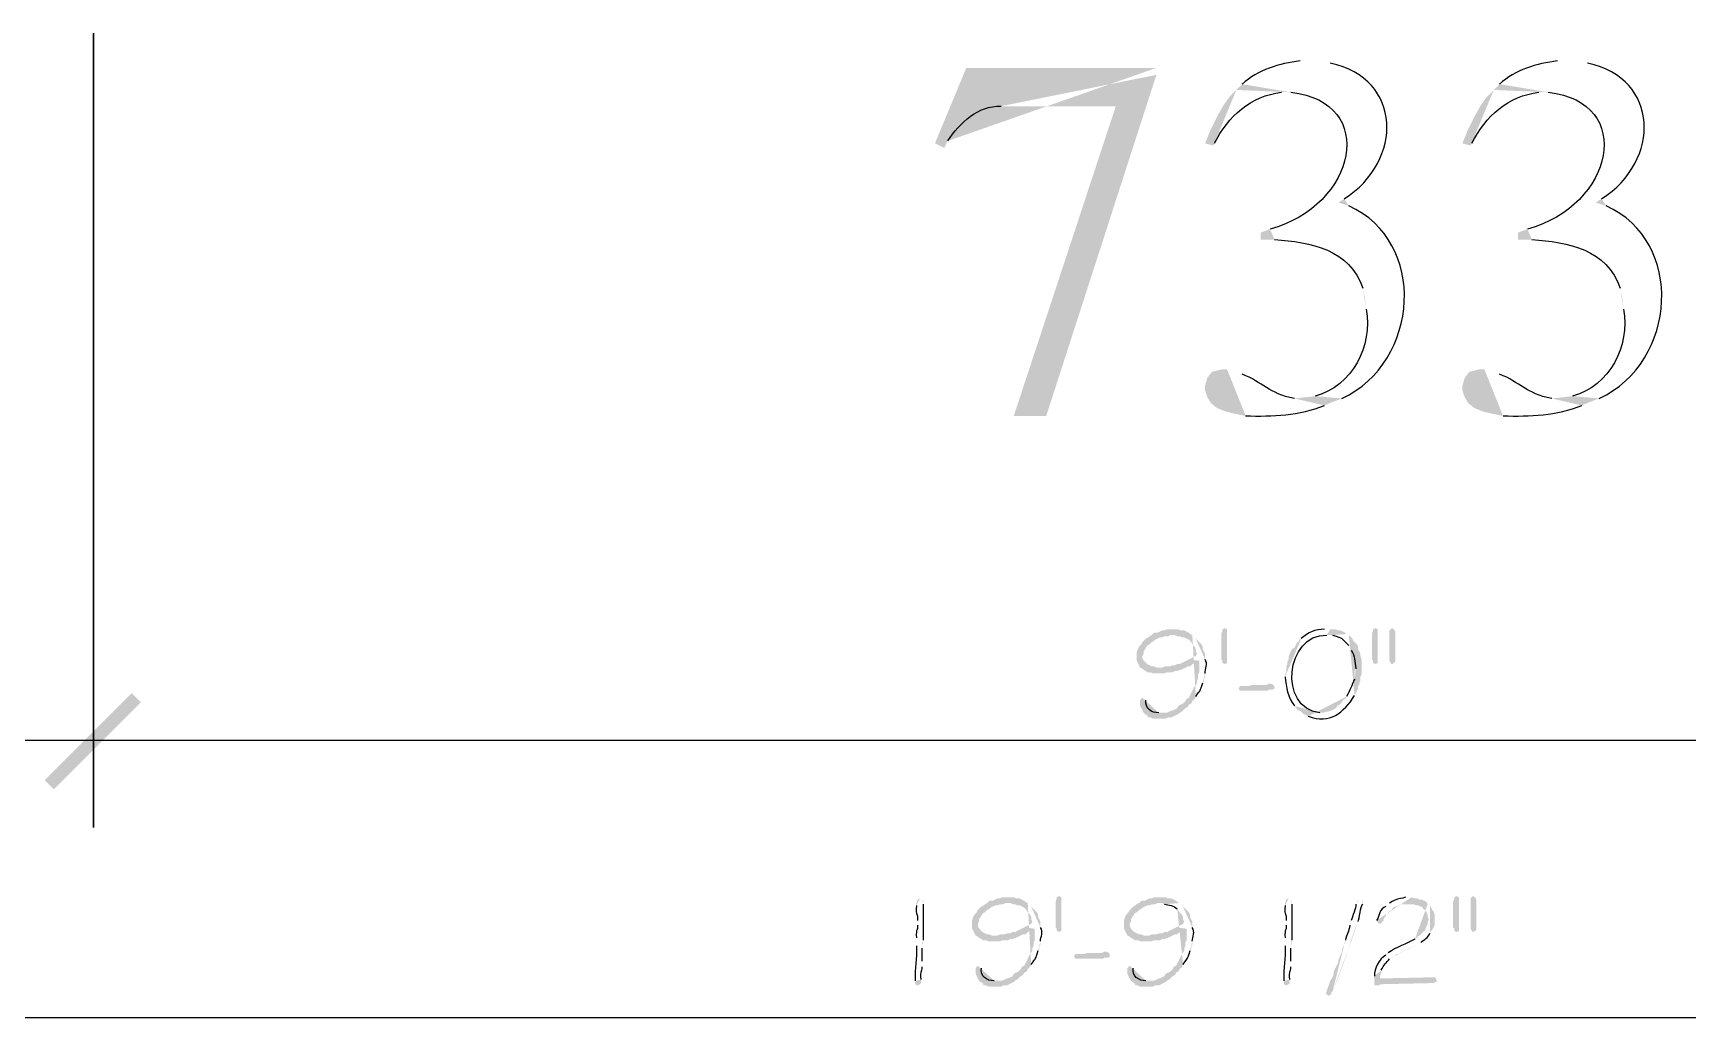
# Model space of a CAD drawing. Header units: inches. Extents: x -167 to 6071, y -6287 to -2731.
# Drawn here: x 1152.2 to 1228.3, y -6149.3 to -6104 of the extents above; entities that cross this region are included whole.
import ezdxf

# ---------------------------------------------------------------- set-up
doc = ezdxf.new("R2010")
doc.units = ezdxf.units.IN
doc.header["$LTSCALE"] = 96
doc.header["$MEASUREMENT"] = 0
doc.layers.add('PDF_Geometry', color=7, linetype='Continuous', true_color=0x4a4a4a)
doc.layers.add('PDF_Solid Fills', color=7, linetype='Continuous')

msp = doc.modelspace()

# ---------------------------------------------------------------- hatches: boundary and pattern name
at = {"layer": 'PDF_Solid Fills', "transparency": 33554559}
h = msp.add_hatch(color=256, dxfattribs=at)
h.paths.add_polyline_path([(1203.85, -6105.642), (1195.103, -6105.642), (1193.663, -6109.109), (1194.09, -6109.322), (1194.25, -6109.002)], flags=0)
h.paths.add_polyline_path([(1196.703, -6107.402), (1201.983, -6107.402), (1203.85, -6105.962)], flags=0)
h = msp.add_hatch(color=256, dxfattribs=at)
h.paths.add_polyline_path([(1210.837, -6105.322), (1210.463, -6105.322)], flags=0)
h.paths.add_polyline_path([(1207.797, -6106.389), (1207.53, -6106.655), (1210.037, -6106.762)], flags=0)
h.paths.add_polyline_path([(1209.077, -6113.055), (1208.65, -6113.215), (1208.65, -6113.535), (1209.29, -6113.535)], flags=0)
h.paths.add_polyline_path([(1213.343, -6115.775), (1213.45, -6116.255), (1213.503, -6116.735)], flags=0)
h.paths.add_polyline_path([(1211.157, -6120.735), (1210.197, -6120.842), (1212.383, -6120.842)], flags=0)
h.paths.add_polyline_path([(1212.703, -6111.989), (1212.223, -6111.829), (1212.49, -6111.669)], flags=0)
h.paths.add_polyline_path([(1211.85, -6105.429), (1211.37, -6105.322)], flags=0)
h = msp.add_hatch(color=256, dxfattribs=at)
h.paths.add_polyline_path([(1222.677, -6105.322), (1222.303, -6105.322)], flags=0)
h.paths.add_polyline_path([(1219.637, -6106.389), (1219.37, -6106.655), (1221.877, -6106.762)], flags=0)
h.paths.add_polyline_path([(1220.917, -6113.055), (1220.49, -6113.215), (1220.49, -6113.535), (1221.13, -6113.535)], flags=0)
h.paths.add_polyline_path([(1225.183, -6115.775), (1225.29, -6116.255), (1225.343, -6116.735)], flags=0)
h.paths.add_polyline_path([(1222.997, -6120.735), (1222.037, -6120.842), (1224.223, -6120.842)], flags=0)
h.paths.add_polyline_path([(1224.543, -6111.989), (1224.063, -6111.829), (1224.33, -6111.669)], flags=0)
h.paths.add_polyline_path([(1223.69, -6105.429), (1223.21, -6105.322)], flags=0)
h = msp.add_hatch(color=256, dxfattribs=at)
h.paths.add_polyline_path([(1207.53, -6106.655), (1207.21, -6106.975), (1206.943, -6107.349), (1206.73, -6107.722), (1206.517, -6108.149), (1206.303, -6108.575), (1206.09, -6109.109), (1206.463, -6109.215), (1206.517, -6109.109)], flags=0)
h.paths.add_polyline_path([(1209.61, -6106.762), (1210.037, -6106.762)], flags=0)
h = msp.add_hatch(color=256, dxfattribs=at)
h.paths.add_polyline_path([(1219.37, -6106.655), (1219.05, -6106.975), (1218.783, -6107.349), (1218.57, -6107.722), (1218.143, -6108.575), (1217.93, -6109.109), (1218.303, -6109.215), (1218.357, -6109.109)], flags=0)
h.paths.add_polyline_path([(1221.45, -6106.762), (1221.877, -6106.762)], flags=0)
h = msp.add_hatch(color=256, dxfattribs=at)
h.paths.add_polyline_path([(1207.103, -6119.509), (1206.837, -6119.509), (1206.41, -6119.615), (1206.197, -6119.882), (1206.09, -6120.255), (1206.09, -6120.469), (1206.197, -6120.789), (1206.357, -6121.055), (1206.623, -6121.269), (1206.997, -6121.429), (1207.423, -6121.535), (1207.957, -6121.642)], flags=0)
h.paths.add_polyline_path([(1211.583, -6121.162), (1211.957, -6121.002), (1212.383, -6120.842), (1210.197, -6120.842)], flags=0)
h.paths.add_polyline_path([(1207.797, -6119.722), (1207.37, -6119.562)], flags=0)
h = msp.add_hatch(color=256, dxfattribs=at)
h.paths.add_polyline_path([(1218.943, -6119.509), (1218.677, -6119.509), (1218.25, -6119.615), (1218.037, -6119.882), (1217.93, -6120.255), (1217.93, -6120.469), (1218.037, -6120.789), (1218.197, -6121.055), (1218.463, -6121.269), (1218.837, -6121.429), (1219.263, -6121.535), (1219.797, -6121.642)], flags=0)
h.paths.add_polyline_path([(1223.423, -6121.162), (1223.797, -6121.002), (1224.223, -6120.842), (1222.037, -6120.842)], flags=0)
h.paths.add_polyline_path([(1219.637, -6119.722), (1219.21, -6119.562)], flags=0)
at = {"layer": 'PDF_Solid Fills', "true_color": 0x4a4a4a, "transparency": 33554559}
for points in [[(1204.597, -6131.455), (1204.33, -6131.455), (1204.223, -6131.509), (1204.117, -6131.509), (1203.903, -6131.615), (1203.743, -6131.615), (1203.637, -6131.722), (1203.53, -6131.775), (1203.477, -6131.829), (1203.37, -6131.882), (1203.263, -6131.989), (1203.21, -6132.042), (1203.157, -6132.149), (1203.05, -6132.255), (1202.997, -6132.362), (1202.943, -6132.522), (1202.943, -6132.895), (1202.997, -6133.002), (1203.05, -6133.109), (1203.103, -6133.215), (1204.01, -6133.215), (1203.85, -6133.215), (1203.743, -6133.162), (1203.637, -6133.162), (1203.53, -6133.109), (1203.423, -6133.055), (1203.37, -6133.002), (1203.263, -6132.895), (1203.21, -6132.789), (1203.21, -6132.682), (1203.263, -6132.575), (1203.263, -6132.469), (1203.37, -6132.309), (1203.423, -6132.202), (1203.53, -6132.149), (1203.637, -6132.042), (1203.743, -6131.989), (1203.797, -6131.935), (1203.903, -6131.882), (1204.01, -6131.829), (1204.117, -6131.829), (1204.223, -6131.775), (1204.383, -6131.775), (1204.49, -6131.722), (1205.503, -6131.722), (1205.397, -6131.669), (1205.343, -6131.615), (1205.13, -6131.509), (1204.97, -6131.509), (1204.863, -6131.455), (1204.757, -6131.455)], [(1207.103, -6131.669), (1207.103, -6133.002), (1206.997, -6133.055), (1206.89, -6133.002), (1206.89, -6132.895), (1206.837, -6132.842), (1206.837, -6131.669), (1206.89, -6131.509), (1206.89, -6131.455), (1206.997, -6131.402), (1207.103, -6131.455)], [(1213.93, -6131.402), (1213.823, -6131.455), (1213.823, -6131.509), (1213.77, -6131.669), (1213.77, -6132.842), (1213.823, -6132.895), (1213.823, -6133.002), (1213.93, -6133.055), (1214.037, -6133.002), (1214.037, -6131.455)], [(1214.677, -6131.402), (1214.623, -6131.455), (1214.57, -6131.509), (1214.57, -6132.895), (1214.623, -6133.002), (1214.677, -6133.055), (1214.783, -6133.002), (1214.837, -6132.949), (1214.837, -6131.562), (1214.783, -6131.455)], [(1205.343, -6132.842), (1204.917, -6133.055), (1204.81, -6133.055), (1204.703, -6133.109), (1204.597, -6133.109), (1204.437, -6133.162), (1204.223, -6133.162), (1204.117, -6133.215), (1203.103, -6133.215), (1203.21, -6133.269), (1203.263, -6133.322), (1203.37, -6133.375), (1203.423, -6133.429), (1203.583, -6133.429), (1203.69, -6133.482), (1204.223, -6133.482), (1204.33, -6133.429), (1204.597, -6133.429), (1204.703, -6133.375), (1204.81, -6133.375), (1204.917, -6133.322), (1204.97, -6133.322), (1205.077, -6133.269), (1205.183, -6133.215), (1205.29, -6133.162), (1205.397, -6133.162), (1205.503, -6133.055), (1205.717, -6132.949), (1205.77, -6132.895)], [(1209.13, -6133.962), (1209.023, -6133.962), (1208.917, -6134.015), (1208.223, -6134.015), (1208.117, -6134.069), (1207.69, -6134.069), (1207.637, -6134.175), (1207.69, -6134.282), (1208.97, -6134.282), (1209.023, -6134.229), (1209.183, -6134.229), (1209.29, -6134.175), (1209.29, -6134.122), (1209.237, -6134.015)], [(1197.023, -6143.775), (1196.757, -6143.775), (1196.65, -6143.829), (1196.543, -6143.829), (1196.437, -6143.882), (1196.33, -6143.935), (1196.17, -6143.935), (1196.063, -6144.042), (1195.957, -6144.095), (1195.903, -6144.149), (1195.797, -6144.202), (1195.69, -6144.309), (1195.637, -6144.362), (1195.583, -6144.469), (1195.477, -6144.575), (1195.423, -6144.682), (1195.37, -6144.842), (1195.37, -6145.215), (1195.423, -6145.322), (1195.53, -6145.535), (1196.437, -6145.535), (1196.277, -6145.535), (1196.17, -6145.482), (1196.063, -6145.482), (1195.957, -6145.429), (1195.85, -6145.375), (1195.797, -6145.322), (1195.69, -6145.215), (1195.637, -6145.109), (1195.637, -6145.002), (1195.69, -6144.895), (1195.69, -6144.789), (1195.797, -6144.629), (1195.85, -6144.522), (1195.957, -6144.469), (1196.063, -6144.362), (1196.17, -6144.309), (1196.223, -6144.255), (1196.33, -6144.202), (1196.437, -6144.149), (1196.543, -6144.149), (1196.65, -6144.095), (1196.81, -6144.095), (1196.917, -6144.042), (1197.93, -6144.042), (1197.823, -6143.989), (1197.77, -6143.935), (1197.663, -6143.882), (1197.557, -6143.829), (1197.397, -6143.829), (1197.29, -6143.775), (1197.183, -6143.775)], [(1199.477, -6143.989), (1199.477, -6145.322), (1199.37, -6145.375), (1199.263, -6145.322), (1199.263, -6145.215), (1199.21, -6145.162), (1199.21, -6143.989), (1199.263, -6143.829), (1199.263, -6143.775), (1199.37, -6143.722), (1199.477, -6143.775)], [(1204.01, -6143.775), (1203.743, -6143.775), (1203.637, -6143.829), (1203.53, -6143.829), (1203.317, -6143.935), (1203.157, -6143.935), (1203.05, -6144.042), (1202.943, -6144.095), (1202.89, -6144.149), (1202.783, -6144.202), (1202.623, -6144.362), (1202.57, -6144.469), (1202.463, -6144.575), (1202.41, -6144.682), (1202.357, -6144.842), (1202.357, -6145.215), (1202.41, -6145.322), (1202.463, -6145.429), (1202.517, -6145.535), (1203.423, -6145.535), (1203.263, -6145.535), (1203.157, -6145.482), (1203.05, -6145.482), (1202.943, -6145.429), (1202.837, -6145.375), (1202.783, -6145.322), (1202.677, -6145.215), (1202.623, -6145.109), (1202.623, -6145.002), (1202.677, -6144.895), (1202.677, -6144.789), (1202.783, -6144.629), (1202.837, -6144.522), (1202.943, -6144.469), (1203.05, -6144.362), (1203.157, -6144.309), (1203.21, -6144.255), (1203.317, -6144.202), (1203.423, -6144.149), (1203.53, -6144.149), (1203.637, -6144.095), (1203.797, -6144.095), (1203.903, -6144.042), (1204.917, -6144.042), (1204.81, -6143.989), (1204.757, -6143.935), (1204.543, -6143.829), (1204.383, -6143.829), (1204.277, -6143.775), (1204.17, -6143.775)], [(1217.663, -6143.722), (1217.557, -6143.775), (1217.557, -6143.829), (1217.503, -6143.989), (1217.503, -6145.162), (1217.557, -6145.215), (1217.557, -6145.322), (1217.663, -6145.375), (1217.77, -6145.322), (1217.77, -6143.775)], [(1218.41, -6143.722), (1218.303, -6143.829), (1218.303, -6145.215), (1218.357, -6145.322), (1218.41, -6145.375), (1218.517, -6145.322), (1218.57, -6145.269), (1218.57, -6143.882), (1218.517, -6143.775)], [(1197.77, -6145.162), (1197.663, -6145.215), (1197.557, -6145.269), (1197.45, -6145.322), (1197.343, -6145.375), (1197.237, -6145.375), (1197.13, -6145.429), (1197.023, -6145.429), (1196.863, -6145.482), (1196.65, -6145.482), (1196.543, -6145.535), (1195.53, -6145.535), (1195.637, -6145.589), (1195.69, -6145.642), (1195.797, -6145.695), (1195.85, -6145.749), (1196.01, -6145.749), (1196.117, -6145.802), (1196.65, -6145.802), (1196.757, -6145.749), (1197.023, -6145.749), (1197.13, -6145.695), (1197.237, -6145.695), (1197.343, -6145.642), (1197.397, -6145.642), (1197.503, -6145.589), (1197.61, -6145.535), (1197.717, -6145.482), (1197.823, -6145.482), (1197.93, -6145.375), (1198.037, -6145.322), (1198.143, -6145.269), (1198.197, -6145.215)], [(1204.757, -6145.162), (1204.65, -6145.215), (1204.543, -6145.269), (1204.437, -6145.322), (1204.33, -6145.375), (1204.223, -6145.375), (1204.117, -6145.429), (1204.01, -6145.429), (1203.85, -6145.482), (1203.637, -6145.482), (1203.53, -6145.535), (1202.517, -6145.535), (1202.623, -6145.589), (1202.677, -6145.642), (1202.783, -6145.695), (1202.837, -6145.749), (1202.997, -6145.749), (1203.103, -6145.802), (1203.637, -6145.802), (1203.743, -6145.749), (1204.01, -6145.749), (1204.117, -6145.695), (1204.223, -6145.695), (1204.33, -6145.642), (1204.383, -6145.642), (1204.49, -6145.589), (1204.597, -6145.535), (1204.703, -6145.482), (1204.81, -6145.482), (1204.917, -6145.375), (1205.023, -6145.322), (1205.13, -6145.269), (1205.183, -6145.215)], [(1201.557, -6146.282), (1201.45, -6146.282), (1201.343, -6146.335), (1200.65, -6146.335), (1200.543, -6146.389), (1200.117, -6146.389), (1200.063, -6146.495), (1200.117, -6146.602), (1201.397, -6146.602), (1201.45, -6146.549), (1201.61, -6146.549), (1201.717, -6146.495), (1201.717, -6146.442), (1201.663, -6146.335)], [(1216.597, -6147.455), (1214.143, -6147.509), (1213.877, -6147.509), (1213.877, -6147.829), (1214.09, -6147.829), (1214.143, -6147.775), (1216.543, -6147.722), (1216.597, -6147.722), (1216.703, -6147.669), (1216.757, -6147.615), (1216.703, -6147.509), (1216.703, -6147.455)]]:
    msp.add_hatch(color=251, dxfattribs=at).paths.add_polyline_path(points)
h = msp.add_hatch(color=251, dxfattribs=at)
h.paths.add_polyline_path([(1205.503, -6131.722), (1204.597, -6131.722), (1204.703, -6131.722), (1204.81, -6131.775), (1204.917, -6131.775), (1205.023, -6131.829), (1205.13, -6131.829), (1205.237, -6131.882), (1205.343, -6131.935), (1205.45, -6132.042), (1205.503, -6132.149), (1205.61, -6132.255), (1205.663, -6132.362), (1205.663, -6132.469), (1205.717, -6132.575), (1205.663, -6132.682), (1205.343, -6132.842), (1205.77, -6132.895), (1205.823, -6132.895), (1205.823, -6133.429), (1205.77, -6133.535), (1205.77, -6133.695), (1205.717, -6133.802), (1205.717, -6133.909), (1205.663, -6134.015), (1205.61, -6134.069), (1205.557, -6134.175), (1205.503, -6134.282), (1205.45, -6134.389), (1205.397, -6134.495), (1205.343, -6134.602), (1205.237, -6134.655), (1205.183, -6134.762), (1205.077, -6134.869), (1204.97, -6134.922), (1204.863, -6134.975), (1204.81, -6135.082), (1204.703, -6135.135), (1204.597, -6135.189), (1204.543, -6135.189), (1204.33, -6135.295), (1203.957, -6135.295), (1204.863, -6135.349), (1204.917, -6135.295), (1205.023, -6135.242), (1205.077, -6135.189), (1205.183, -6135.082), (1205.29, -6135.029), (1205.343, -6134.922), (1205.45, -6134.869), (1205.503, -6134.762), (1205.61, -6134.655), (1205.663, -6134.549)], flags=0)
h.paths.add_polyline_path([(1205.983, -6133.909), (1206.037, -6133.855), (1206.037, -6133.749), (1206.09, -6133.642), (1206.09, -6133.482)], flags=0)
h.paths.add_polyline_path([(1206.09, -6132.842), (1206.09, -6132.575), (1206.037, -6132.469), (1205.983, -6132.362), (1205.983, -6132.255), (1205.93, -6132.149), (1205.877, -6132.095), (1205.77, -6131.989), (1205.717, -6131.935), (1205.663, -6131.882), (1205.61, -6131.775)], flags=0)
h = msp.add_hatch(color=251, dxfattribs=at)
h.paths.add_polyline_path([(1211.743, -6131.402), (1211.583, -6131.455)], flags=0)
h.paths.add_polyline_path([(1210.517, -6131.882), (1210.41, -6131.935), (1210.41, -6131.989), (1210.303, -6132.095), (1210.197, -6132.309), (1210.09, -6132.362), (1210.037, -6132.469), (1209.983, -6132.575), (1209.93, -6132.735), (1209.93, -6132.842), (1209.877, -6132.949), (1209.877, -6133.055), (1209.823, -6133.162), (1209.823, -6133.429), (1209.77, -6133.535), (1209.77, -6133.642)], flags=0)
h.paths.add_polyline_path([(1210.197, -6134.975), (1210.303, -6135.082), (1210.303, -6135.135), (1210.517, -6135.242), (1210.623, -6135.349), (1211.423, -6135.295), (1211.37, -6135.295)], flags=0)
h.paths.add_polyline_path([(1211.69, -6131.722), (1212.597, -6131.669), (1212.543, -6131.615), (1212.33, -6131.509), (1212.223, -6131.509), (1212.117, -6131.455), (1211.85, -6131.455)], flags=0)
h = msp.add_hatch(color=251, dxfattribs=at)
h.paths.add_polyline_path([(1212.597, -6131.669), (1211.69, -6131.722), (1211.957, -6131.722)], flags=0)
h.paths.add_polyline_path([(1212.703, -6132.202), (1212.757, -6132.309), (1212.81, -6132.415)], flags=0)
h.paths.add_polyline_path([(1213.023, -6133.269), (1212.97, -6133.375), (1212.97, -6133.749)], flags=0)
h.paths.add_polyline_path([(1212.597, -6134.549), (1212.543, -6134.655), (1212.437, -6134.709), (1212.383, -6134.815), (1212.277, -6134.922), (1212.17, -6134.975), (1212.117, -6135.082), (1212.01, -6135.135), (1211.903, -6135.189), (1211.743, -6135.242), (1211.637, -6135.242), (1211.53, -6135.295), (1211.423, -6135.295), (1210.623, -6135.349), (1210.837, -6135.455)], flags=0)
h.paths.add_polyline_path([(1212.97, -6134.495), (1213.077, -6134.282), (1213.13, -6134.175), (1213.13, -6134.069), (1213.183, -6134.015), (1213.183, -6133.909), (1213.237, -6133.802), (1213.237, -6133.642), (1213.29, -6133.535), (1213.29, -6132.842), (1213.237, -6132.682), (1213.237, -6132.575), (1213.183, -6132.469), (1213.13, -6132.362), (1213.13, -6132.255), (1213.077, -6132.149), (1213.023, -6132.095), (1212.917, -6131.989), (1212.863, -6131.882), (1212.703, -6131.722)], flags=0)
h = msp.add_hatch(color=251, dxfattribs=at)
h.paths.add_polyline_path([(1203.21, -6134.602), (1203.157, -6134.655), (1203.103, -6134.709), (1203.103, -6134.975), (1203.157, -6135.082), (1203.21, -6135.189), (1203.263, -6135.295), (1203.317, -6135.349), (1203.423, -6135.402), (1203.477, -6135.509), (1203.583, -6135.509), (1203.69, -6135.562), (1204.277, -6135.562), (1204.383, -6135.509), (1204.543, -6135.509), (1204.65, -6135.455), (1204.757, -6135.402), (1204.863, -6135.349), (1203.957, -6135.295)], flags=0)
h.paths.add_polyline_path([(1203.37, -6134.709), (1203.317, -6134.602)], flags=0)
h = msp.add_hatch(color=251, dxfattribs=at)
h.paths.add_polyline_path([(1192.97, -6143.829), (1192.863, -6143.882), (1192.81, -6144.042), (1192.81, -6144.149)], flags=0)
h.paths.add_polyline_path([(1192.863, -6144.842), (1192.863, -6145.055)], flags=0)
h.paths.add_polyline_path([(1192.81, -6145.642), (1192.81, -6146.015)], flags=0)
h.paths.add_polyline_path([(1192.757, -6147.615), (1192.757, -6147.775), (1192.863, -6147.829), (1192.97, -6147.775), (1193.023, -6147.722), (1193.023, -6147.562)], flags=0)
h.paths.add_polyline_path([(1193.077, -6146.975), (1193.077, -6146.709)], flags=0)
h.paths.add_polyline_path([(1193.077, -6146.122), (1193.077, -6145.855), (1193.13, -6145.749)], flags=0)
h.paths.add_polyline_path([(1193.13, -6144.095), (1193.13, -6143.989), (1193.077, -6143.882)], flags=0)
h = msp.add_hatch(color=251, dxfattribs=at)
h.paths.add_polyline_path([(1209.93, -6143.829), (1209.823, -6143.882), (1209.77, -6144.042), (1209.77, -6144.149)], flags=0)
h.paths.add_polyline_path([(1209.823, -6144.842), (1209.823, -6145.055)], flags=0)
h.paths.add_polyline_path([(1209.77, -6145.642), (1209.77, -6146.015)], flags=0)
h.paths.add_polyline_path([(1209.717, -6147.615), (1209.717, -6147.775), (1209.823, -6147.829), (1209.93, -6147.775), (1209.983, -6147.722), (1209.983, -6147.562)], flags=0)
h.paths.add_polyline_path([(1210.037, -6146.975), (1210.037, -6146.709)], flags=0)
h.paths.add_polyline_path([(1210.037, -6146.122), (1210.037, -6145.855), (1210.09, -6145.749)], flags=0)
h.paths.add_polyline_path([(1210.09, -6144.095), (1210.09, -6143.989), (1210.037, -6143.882)], flags=0)
h = msp.add_hatch(color=251, dxfattribs=at)
h.paths.add_polyline_path([(1213.183, -6143.829), (1213.13, -6143.882), (1213.077, -6143.989), (1213.023, -6144.095)], flags=0)
h.paths.add_polyline_path([(1212.81, -6144.842), (1212.81, -6144.949), (1212.757, -6145.055)], flags=0)
h.paths.add_polyline_path([(1212.543, -6145.749), (1212.543, -6145.855), (1212.49, -6145.962), (1212.437, -6146.069), (1212.383, -6146.175), (1212.383, -6146.282), (1212.33, -6146.389), (1212.277, -6146.549), (1212.223, -6146.655), (1212.223, -6146.762), (1212.17, -6146.869), (1212.117, -6146.975), (1212.063, -6147.082), (1212.01, -6147.189), (1212.01, -6147.295), (1211.957, -6147.455), (1211.85, -6147.615), (1211.797, -6147.775), (1211.743, -6147.935), (1211.69, -6148.042), (1211.69, -6148.149), (1211.637, -6148.149), (1211.69, -6148.255), (1211.797, -6148.309), (1211.85, -6148.255), (1211.903, -6148.255), (1211.903, -6148.149), (1211.957, -6148.095)], flags=0)
h.paths.add_polyline_path([(1211.957, -6148.095, 0.021366), (1212.703, -6146.122)], flags=0)
h.paths.add_polyline_path([(1213.13, -6144.895, 0.041027), (1212.703, -6146.122)], flags=0)
h.paths.add_polyline_path([(1213.343, -6144.095), (1213.343, -6143.989), (1213.29, -6143.882)], flags=0)
h = msp.add_hatch(color=251, dxfattribs=at)
h.paths.add_polyline_path([(1215.477, -6143.775), (1215.317, -6143.775)], flags=0)
h.paths.add_polyline_path([(1214.57, -6144.042), (1214.517, -6144.095), (1214.41, -6144.202)], flags=0)
h.paths.add_polyline_path([(1213.983, -6144.842), (1214.037, -6144.949), (1214.143, -6145.002), (1214.197, -6144.949), (1214.303, -6144.842), (1214.303, -6144.789), (1214.357, -6144.682), (1214.41, -6144.629), (1214.41, -6144.575), (1214.463, -6144.522), (1214.57, -6144.415), (1214.677, -6144.362), (1214.73, -6144.255), (1214.837, -6144.202), (1214.89, -6144.202), (1214.997, -6144.149), (1215.103, -6144.095), (1216.33, -6144.095), (1216.277, -6143.989), (1216.17, -6143.935), (1216.063, -6143.882), (1215.957, -6143.882), (1215.85, -6143.829), (1215.743, -6143.829), (1215.583, -6143.775)], flags=0)
h = msp.add_hatch(color=251, dxfattribs=at)
h.paths.add_polyline_path([(1197.93, -6144.042), (1197.023, -6144.042), (1197.13, -6144.042), (1197.237, -6144.095), (1197.343, -6144.095), (1197.45, -6144.149), (1197.557, -6144.149), (1197.663, -6144.202), (1197.77, -6144.255), (1197.877, -6144.362), (1197.93, -6144.469), (1198.037, -6144.575), (1198.09, -6144.682), (1198.09, -6144.789), (1198.143, -6144.895), (1198.09, -6145.002), (1197.983, -6145.055), (1197.877, -6145.109), (1197.77, -6145.162), (1198.197, -6145.215), (1198.25, -6145.215), (1198.25, -6145.749), (1198.197, -6145.855), (1198.197, -6146.015), (1198.143, -6146.122), (1198.143, -6146.229), (1198.09, -6146.335), (1198.037, -6146.389), (1197.983, -6146.495), (1197.877, -6146.709), (1197.823, -6146.815), (1197.77, -6146.922), (1197.663, -6146.975), (1197.61, -6147.082), (1197.503, -6147.189), (1197.29, -6147.295), (1197.237, -6147.402), (1197.023, -6147.509), (1196.97, -6147.509), (1196.863, -6147.562), (1196.757, -6147.615), (1196.383, -6147.615), (1197.29, -6147.669), (1197.343, -6147.615), (1197.45, -6147.562), (1197.503, -6147.509), (1197.61, -6147.402), (1197.717, -6147.349), (1197.77, -6147.242), (1197.877, -6147.189), (1197.93, -6147.082), (1198.037, -6146.975), (1198.09, -6146.869)], flags=0)
h.paths.add_polyline_path([(1198.41, -6146.229), (1198.463, -6146.175), (1198.463, -6146.069), (1198.517, -6145.962), (1198.517, -6145.802)], flags=0)
h.paths.add_polyline_path([(1198.517, -6145.162), (1198.517, -6144.895), (1198.463, -6144.789), (1198.41, -6144.682), (1198.41, -6144.575), (1198.357, -6144.469), (1198.303, -6144.415), (1198.197, -6144.309), (1198.143, -6144.255), (1198.09, -6144.202), (1198.037, -6144.095)], flags=0)
h = msp.add_hatch(color=251, dxfattribs=at)
h.paths.add_polyline_path([(1204.917, -6144.042), (1204.01, -6144.042), (1204.117, -6144.042), (1204.223, -6144.095)], flags=0)
h.paths.add_polyline_path([(1204.81, -6144.309), (1204.863, -6144.362), (1204.917, -6144.469), (1205.023, -6144.575), (1205.077, -6144.682), (1205.077, -6144.789), (1205.13, -6144.895), (1205.077, -6145.002), (1204.97, -6145.055), (1204.863, -6145.109), (1204.757, -6145.162), (1205.183, -6145.215), (1205.237, -6145.215), (1205.237, -6145.749), (1205.183, -6145.855), (1205.183, -6146.015), (1205.13, -6146.122), (1205.13, -6146.229), (1205.077, -6146.335), (1205.023, -6146.389), (1204.97, -6146.495), (1204.863, -6146.709), (1204.757, -6146.922), (1204.65, -6146.975), (1204.597, -6147.082), (1204.49, -6147.189), (1204.277, -6147.295), (1204.223, -6147.402), (1204.01, -6147.509), (1203.957, -6147.509), (1203.743, -6147.615), (1203.37, -6147.615), (1204.277, -6147.669), (1204.33, -6147.615), (1204.437, -6147.562), (1204.49, -6147.509), (1204.597, -6147.402), (1204.703, -6147.349), (1204.757, -6147.242), (1204.863, -6147.189), (1204.917, -6147.082), (1205.023, -6146.975), (1205.077, -6146.869)], flags=0)
h.paths.add_polyline_path([(1205.397, -6146.229), (1205.45, -6146.175), (1205.45, -6146.069), (1205.503, -6145.962), (1205.503, -6145.802)], flags=0)
h.paths.add_polyline_path([(1205.503, -6145.162), (1205.503, -6144.895), (1205.45, -6144.789), (1205.397, -6144.682), (1205.397, -6144.575), (1205.343, -6144.469), (1205.077, -6144.202), (1205.023, -6144.095)], flags=0)
h = msp.add_hatch(color=251, dxfattribs=at)
h.paths.add_polyline_path([(1216.33, -6144.095), (1215.477, -6144.095), (1215.69, -6144.095), (1215.797, -6144.149), (1215.903, -6144.149), (1216.01, -6144.202), (1216.117, -6144.255), (1216.117, -6144.309), (1216.223, -6144.362), (1216.277, -6144.469), (1216.33, -6144.575), (1216.33, -6144.682), (1216.383, -6144.789), (1216.33, -6144.895), (1216.33, -6145.002), (1216.277, -6145.109), (1216.223, -6145.215), (1216.223, -6145.269), (1216.117, -6145.375), (1216.063, -6145.429), (1215.957, -6145.535), (1215.85, -6145.589), (1215.85, -6145.642), (1215.743, -6145.695)], flags=0)
h.paths.add_polyline_path([(1214.517, -6146.335), (1214.463, -6146.335), (1214.41, -6146.442)], flags=0)
h.paths.add_polyline_path([(1213.877, -6147.402), (1213.877, -6147.509), (1214.143, -6147.509), (1214.143, -6147.402), (1214.197, -6147.242), (1214.197, -6147.135)], flags=0)
h.paths.add_polyline_path([(1214.57, -6146.602), (1214.677, -6146.549), (1214.783, -6146.495), (1214.89, -6146.389), (1214.997, -6146.389), (1215.21, -6146.282), (1215.263, -6146.229), (1215.423, -6146.175), (1215.53, -6146.122), (1215.69, -6146.015), (1216.01, -6145.855)], flags=0)
h.paths.add_polyline_path([(1216.437, -6145.429), (1216.49, -6145.322), (1216.543, -6145.269), (1216.65, -6145.055), (1216.65, -6144.575), (1216.597, -6144.415), (1216.543, -6144.362), (1216.49, -6144.255), (1216.437, -6144.149)], flags=0)
h = msp.add_hatch(color=251, dxfattribs=at)
h.paths.add_polyline_path([(1195.637, -6146.922), (1195.583, -6146.975), (1195.53, -6147.029), (1195.53, -6147.295), (1195.637, -6147.509), (1195.69, -6147.615), (1195.743, -6147.669), (1195.85, -6147.722), (1195.903, -6147.829), (1196.01, -6147.829), (1196.117, -6147.882), (1196.703, -6147.882), (1196.81, -6147.829), (1196.97, -6147.829), (1197.077, -6147.775), (1197.29, -6147.669), (1196.383, -6147.615)], flags=0)
h.paths.add_polyline_path([(1195.797, -6147.029), (1195.743, -6146.922)], flags=0)
h = msp.add_hatch(color=251, dxfattribs=at)
h.paths.add_polyline_path([(1202.623, -6146.922), (1202.517, -6147.029), (1202.517, -6147.295), (1202.57, -6147.402), (1202.623, -6147.509), (1202.677, -6147.615), (1202.73, -6147.669), (1202.837, -6147.722), (1202.89, -6147.829), (1202.997, -6147.829), (1203.103, -6147.882), (1203.69, -6147.882), (1203.797, -6147.829), (1203.957, -6147.829), (1204.277, -6147.669), (1203.37, -6147.615)], flags=0)
h.paths.add_polyline_path([(1202.783, -6147.029), (1202.73, -6146.922)], flags=0)

# ---------------------------------------------------------------- linework, layer by layer
at = {"layer": 'PDF_Geometry'}
msp.add_lwpolyline([(1154.943, -6140.575), (1154.943, -6104.042)], close=True, dxfattribs=at)
for points in [[(1324.437, -6136.575), (1262.943, -6136.575), (1154.943, -6136.575), (1096.917, -6136.575), (1086.943, -6136.575)], [(1690.41, -6149.322), (1624.437, -6149.322), (1386.89, -6149.322), (1324.437, -6149.322), (1086.943, -6149.322), (1024.437, -6149.322), (559.423, -6149.322), (496.917, -6149.322), (259.423, -6149.322), (196.917, -6149.322), (-40.577, -6149.322), (-106.603, -6149.322), (-102.603, -6149.322)]]:
    msp.add_lwpolyline(points, dxfattribs=at)
for points in [[(1210.463, -6105.322), (1209.508, -6105.425), (1208.522, -6105.735), (1207.797, -6106.389)], [(1212.49, -6111.669), (1215.235, -6109.889), (1215.183, -6106.144), (1211.85, -6105.429)], [(1222.303, -6105.322), (1221.348, -6105.425), (1220.362, -6105.735), (1219.637, -6106.389)], [(1224.33, -6111.669), (1227.075, -6109.89), (1227.023, -6106.144), (1223.69, -6105.429)], [(1194.25, -6109.002), (1194.806, -6108.167), (1195.63, -6107.366), (1196.703, -6107.402)], [(1206.517, -6109.109), (1207.16, -6107.879), (1208.188, -6106.919), (1209.61, -6106.762)], [(1210.037, -6106.762), (1214.08, -6107.207), (1213.044, -6111.992), (1209.077, -6113.055)], [(1218.357, -6109.109), (1219.001, -6107.879), (1220.028, -6106.919), (1221.45, -6106.762)], [(1221.877, -6106.762), (1225.92, -6107.207), (1224.884, -6111.992), (1220.917, -6113.055)], [(1212.383, -6120.842), (1215.995, -6119.144), (1216.326, -6113.612), (1212.703, -6111.989)], [(1224.223, -6120.842), (1227.835, -6119.144), (1228.166, -6113.612), (1224.543, -6111.989)], [(1209.29, -6113.535), (1210.938, -6113.644), (1212.758, -6113.992), (1213.343, -6115.775)], [(1221.13, -6113.535), (1222.778, -6113.644), (1224.598, -6113.992), (1225.183, -6115.775)], [(1213.503, -6116.735), (1213.8, -6118.439), (1212.879, -6120.261), (1211.157, -6120.735)], [(1225.343, -6116.735), (1225.64, -6118.439), (1224.719, -6120.261), (1222.997, -6120.735)], [(1210.197, -6120.842), (1209.019, -6120.619), (1208.75, -6120.095), (1207.797, -6119.722)], [(1222.037, -6120.842), (1220.859, -6120.619), (1220.59, -6120.095), (1219.637, -6119.722)], [(1207.957, -6121.642), (1209.181, -6121.671), (1210.435, -6121.629), (1211.583, -6121.162)], [(1219.797, -6121.642), (1221.021, -6121.671), (1222.275, -6121.629), (1223.423, -6121.162)], [(1211.37, -6135.295), (1209.43, -6135.076), (1209.797, -6131.672), (1211.69, -6131.722)], [(1211.583, -6131.455), (1211.158, -6131.447), (1210.835, -6131.606), (1210.517, -6131.882)], [(1211.957, -6131.722), (1212.483, -6131.887), (1212.3, -6131.814), (1212.703, -6132.202)], [(1212.81, -6132.415), (1212.993, -6132.706), (1212.982, -6132.911), (1213.023, -6133.269)], [(1206.09, -6133.482), (1206.101, -6133.279), (1206.228, -6133.04), (1206.09, -6132.842)], [(1205.663, -6134.549), (1205.927, -6134.149), (1205.835, -6134.383), (1205.983, -6133.909)], [(1209.77, -6133.642), (1209.833, -6134.135), (1209.883, -6134.559), (1210.197, -6134.975)], [(1212.97, -6133.749), (1212.841, -6134.031), (1212.752, -6134.263), (1212.597, -6134.549)], [(1203.957, -6135.295), (1203.621, -6135.301), (1203.307, -6135.095), (1203.37, -6134.709)], [(1210.837, -6135.455), (1211.831, -6135.817), (1212.461, -6135.301), (1212.97, -6134.495)], [(1215.317, -6143.775), (1214.925, -6143.889), (1214.94, -6143.824), (1214.57, -6144.042)], [(1192.81, -6144.149), (1192.771, -6144.711), (1192.888, -6144.445), (1192.863, -6144.842)], [(1193.13, -6145.749), (1193.13, -6145.198), (1193.13, -6144.647), (1193.13, -6144.095)], [(1204.223, -6144.095), (1204.422, -6144.123), (1204.659, -6144.155), (1204.81, -6144.309)], [(1209.77, -6144.149), (1209.731, -6144.711), (1209.848, -6144.445), (1209.823, -6144.842)], [(1210.09, -6145.749), (1210.09, -6145.198), (1210.09, -6144.647), (1210.09, -6144.095)], [(1213.023, -6144.095), (1213.043, -6144.262), (1212.867, -6144.671), (1212.81, -6144.842)], [(1213.13, -6144.895), (1213.188, -6144.755), (1213.239, -6144.206), (1213.343, -6144.095)], [(1214.41, -6144.202), (1214.105, -6144.308), (1214.13, -6144.614), (1213.983, -6144.842)], [(1192.863, -6145.055), (1192.885, -6145.393), (1192.779, -6145.127), (1192.81, -6145.642)], [(1198.517, -6145.802), (1198.527, -6145.599), (1198.654, -6145.36), (1198.517, -6145.162)], [(1205.503, -6145.802), (1205.514, -6145.599), (1205.641, -6145.36), (1205.503, -6145.162)], [(1209.823, -6145.055), (1209.845, -6145.393), (1209.738, -6145.127), (1209.77, -6145.642)], [(1212.757, -6145.055), (1212.698, -6145.363), (1212.615, -6145.465), (1212.543, -6145.749)], [(1216.01, -6145.855), (1216.162, -6145.733), (1216.364, -6145.629), (1216.437, -6145.429)], [(1192.81, -6146.015), (1192.844, -6146.638), (1192.722, -6146.989), (1192.757, -6147.615)], [(1193.077, -6146.709), (1193.077, -6146.513), (1193.077, -6146.318), (1193.077, -6146.122)], [(1198.09, -6146.869), (1198.354, -6146.469), (1198.262, -6146.703), (1198.41, -6146.229)], [(1205.077, -6146.869), (1205.341, -6146.469), (1205.248, -6146.703), (1205.397, -6146.229)], [(1209.77, -6146.015), (1209.804, -6146.637), (1209.682, -6146.989), (1209.717, -6147.615)], [(1210.037, -6146.709), (1210.037, -6146.513), (1210.037, -6146.318), (1210.037, -6146.122)], [(1215.743, -6145.695), (1215.348, -6145.919), (1214.894, -6146.069), (1214.517, -6146.335)], [(1193.023, -6147.562), (1192.994, -6147.102), (1193.059, -6147.256), (1193.077, -6146.975)], [(1209.983, -6147.562), (1209.954, -6147.103), (1210.019, -6147.256), (1210.037, -6146.975)], [(1214.41, -6146.442), (1214.092, -6146.589), (1213.88, -6147.072), (1213.877, -6147.402)], [(1214.197, -6147.135), (1214.29, -6146.871), (1214.446, -6146.789), (1214.57, -6146.602)], [(1196.383, -6147.615), (1196.046, -6147.621), (1195.734, -6147.415), (1195.797, -6147.029)], [(1203.37, -6147.615), (1203.033, -6147.621), (1202.72, -6147.415), (1202.783, -6147.029)]]:
    msp.add_open_spline(points, degree=3, dxfattribs=at)
at = {"layer": 'PDF_Solid Fills', "transparency": 33554559}
msp.add_solid([(1203.85, -6105.962), (1201.983, -6107.402), (1198.783, -6121.642), (1197.29, -6121.642)], dxfattribs=at)
at = {"layer": 'PDF_Solid Fills', "color": 251, "true_color": 0x4a4a4a, "transparency": 33554559}
for points in [[(1156.703, -6134.389), (1153.13, -6138.815), (1152.703, -6138.389)], [(1152.703, -6138.389), (1153.13, -6138.815), (1156.703, -6134.389)], [(1157.13, -6134.815), (1156.703, -6134.389), (1153.13, -6138.815)], [(1153.13, -6138.815), (1156.703, -6134.389), (1157.13, -6134.815)]]:
    msp.add_solid(points, dxfattribs=at)

doc.saveas('drawing.dxf')
